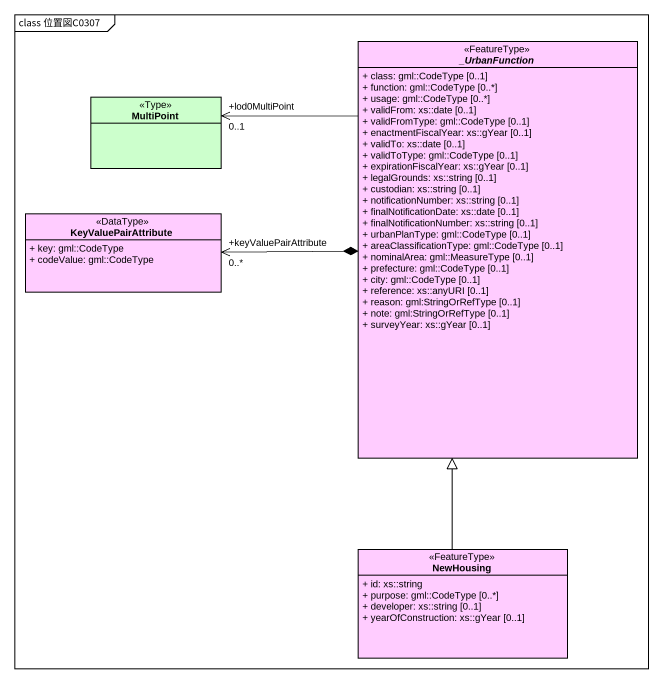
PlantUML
@startuml
mainframe class 位置図C0307
hide circle
hide empty members
skinparam classAttributeIconSize 0
abstract class "_UrbanFunction" as UrbanFunction <<FeatureType>> #FFCCFF {
  + class: gml::CodeType [0..1]
  + function: gml::CodeType [0..*]
  + usage: gml::CodeType [0..*]
  + validFrom: xs::date [0..1]
  + validFromType: gml::CodeType [0..1]
  + enactmentFiscalYear: xs::gYear [0..1]
  + validTo: xs::date [0..1]
  + validToType: gml::CodeType [0..1]
  + expirationFiscalYear: xs::gYear [0..1]
  + legalGrounds: xs::string [0..1]
  + custodian: xs::string [0..1]
  + notificationNumber: xs::string [0..1]
  + finalNotificationDate: xs::date [0..1]
  + finalNotificationNumber: xs::string [0..1]
  + urbanPlanType: gml::CodeType [0..1]
  + areaClassificationType: gml::CodeType [0..1]
  + nominalArea: gml::MeasureType [0..1]
  + prefecture: gml::CodeType [0..1]
  + city: gml::CodeType [0..1]
  + reference: xs::anyURI [0..1]
  + reason: gml:StringOrRefType [0..1]
  + note: gml:StringOrRefType [0..1]
  + surveyYear: xs::gYear [0..1]
}
class MultiPoint <<Type>> #CCFFCC
class KeyValuePairAttribute <<DataType>> #FFCCFF {
  + key: gml::CodeType
  + codeValue: gml::CodeType
}
class NewHousing <<FeatureType>> #FFCCFF {
  + id: xs::string
  + purpose: gml::CodeType [0..*]
  + developer: xs::string [0..1]
  + yearOfConstruction: xs::gYear [0..1]
}
MultiPoint "+lod0MultiPoint\n0..1" <-right- UrbanFunction
KeyValuePairAttribute "+keyValuePairAttribute\n0..*" <-right-* UrbanFunction
NewHousing -up-|> UrbanFunction
@enduml
